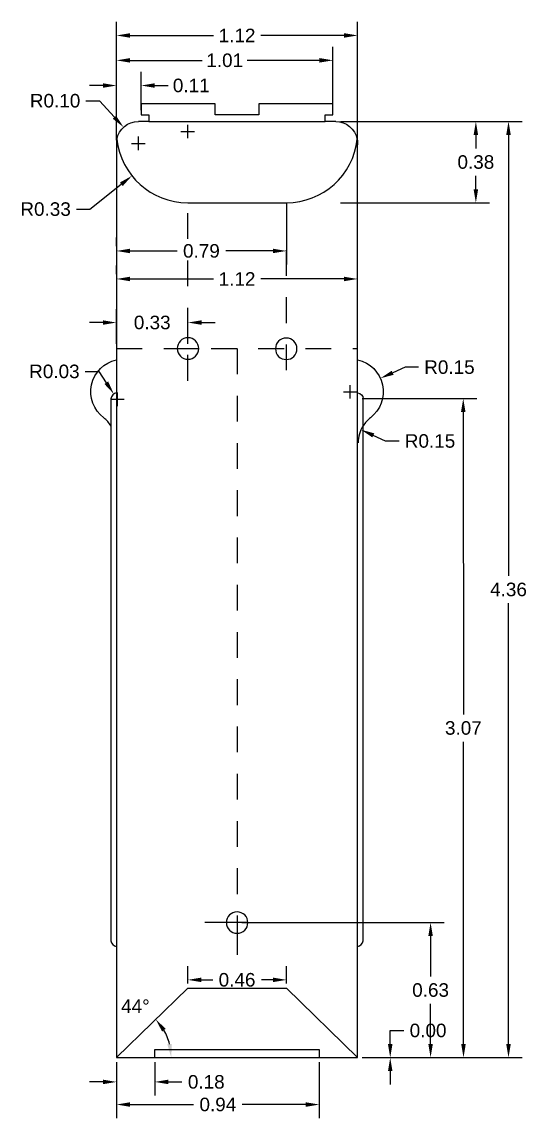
# Model space of a CAD drawing. Header units: inches. Extents: x 6.1 to 73.5, y 2.5 to 22.
# Drawn here: x 64.67 to 67.01, y 14.6 to 19.7 of the extents above; entities that cross this region are included whole.
import ezdxf

# ---------------------------------------------------------------- set-up
doc = ezdxf.new("R2010")
doc.units = ezdxf.units.IN
doc.header["$MEASUREMENT"] = 0
doc.linetypes.add('ACAD_ISO02W100', pattern=[15, 12, -3])
doc.layers.add('Dimensiuni', color=4, linetype='Continuous', transparency=0.6)
doc.layers.add('ExteriorComponenta', color=1, linetype='Continuous', lineweight=25)
doc.layers.add('LiniiAjutatoare', color=8, linetype='ACAD_ISO02W100')
doc.styles.get("Standard").update_dxf_attribs({"font": 'arial.ttf'})
doc.dimstyles.get("Standard").update_dxf_attribs({"dimscale": 0.35, "dimtxt": 0.18, "dimasz": 0.18, "dimexe": 0.18, "dimexo": 0.0625, "dimgap": 0.09, "dimtad": 0, "dimtih": 1, "dimtoh": 1, "dimzin": 0, "dimdsep": 46, "dimtxsty": 'Standard', "dimcen": 0.09, "dimadec": 0, "dimazin": 0, "dimtfac": 1, "dimtofl": 0, "dimtmove": 0, "dimatfit": 3, "dimfxl": 1, "dimtolj": 1, "dimtzin": 0, "dimarcsym": 0})

# ---------------------------------------------------------------- blocks, each defined once
blk = doc.blocks.new('*D249')
at = {"layer": 'Dimensiuni', "color": 0, "lineweight": -2, "ltscale": 0.01, "transparency": 16777216}
for p, q in [((65.4082, 19.1943), (65.4712, 19.1943)), ((65.4397, 19.1628), (65.4397, 19.2258)), ((64.9848, 18.8329), (65.1307, 18.9488)), ((64.9218, 18.8329), (64.9848, 18.8329))]:
    blk.add_line(p, q, dxfattribs=at)
at = {"layer": 'Dimensiuni', "color": 0, "ltscale": 0.01, "transparency": 16777216}
blk.add_solid([(65.1242, 18.9571), (65.1373, 18.9406), (65.1801, 18.988)], dxfattribs=at)
at = {"layer": 'Dimensiuni', "color": 0, "ltscale": 0.01, "transparency": 16777216, "insert": (64.7783, 18.8329), "char_height": 0.063, "attachment_point": 5}
blk.add_mtext('\\A1;R0.33', dxfattribs=at)
blk = doc.blocks.new('*D250')
at = {"layer": 'Dimensiuni', "color": 0, "lineweight": -2, "ltscale": 0.01, "transparency": 16777216}
for p, q in [((64.9657, 19.3374), (65.0287, 19.3374)), ((65.0287, 19.3374), (65.0987, 19.261)), ((65.1786, 19.1393), (65.2416, 19.1393)), ((65.2101, 19.1078), (65.2101, 19.1708))]:
    blk.add_line(p, q, dxfattribs=at)
at = {"layer": 'Dimensiuni', "color": 0, "ltscale": 0.01, "transparency": 16777216}
blk.add_solid([(65.1064, 19.2681), (65.091, 19.2539), (65.1412, 19.2145)], dxfattribs=at)
at = {"layer": 'Dimensiuni', "color": 0, "ltscale": 0.01, "transparency": 16777216, "insert": (64.8224, 19.3374), "char_height": 0.063, "attachment_point": 5}
blk.add_mtext('\\A1;R0.10', dxfattribs=at)
blk = doc.blocks.new('*D251')
at = {"layer": 'Dimensiuni', "color": 0, "lineweight": -2, "ltscale": 0.01, "transparency": 16777216}
for p, q in [((65.1081, 19.1546), (65.1081, 19.7046)), ((66.2306, 19.1546), (66.2306, 19.7046)), ((65.1711, 19.6416), (65.5593, 19.6416)), ((66.1676, 19.6416), (65.7794, 19.6416))]:
    blk.add_line(p, q, dxfattribs=at)
at = {"layer": 'Dimensiuni', "color": 0, "ltscale": 0.01, "transparency": 16777216}
for points in [[(65.1711, 19.6521), (65.1711, 19.6311), (65.1081, 19.6416)], [(66.1676, 19.6521), (66.1676, 19.6311), (66.2306, 19.6416)]]:
    blk.add_solid(points, dxfattribs=at)
at = {"layer": 'Dimensiuni', "color": 0, "ltscale": 0.01, "transparency": 16777216, "insert": (65.6693, 19.6416), "char_height": 0.063, "attachment_point": 5}
blk.add_mtext('\\A1;1.12', dxfattribs=at)
blk = doc.blocks.new('*D252')
at = {"layer": 'Dimensiuni', "color": 0, "lineweight": -2, "ltscale": 0.01, "transparency": 16777216}
for p, q in [((65.1081, 19.1612), (65.1081, 19.4716)), ((65.2229, 19.2938), (65.2229, 19.4716)), ((65.0451, 19.4086), (64.9821, 19.4086)), ((65.2859, 19.4086), (65.3489, 19.4086))]:
    blk.add_line(p, q, dxfattribs=at)
at = {"layer": 'Dimensiuni', "color": 0, "ltscale": 0.01, "transparency": 16777216}
for points in [[(65.0451, 19.4191), (65.0451, 19.3981), (65.1081, 19.4086)], [(65.2859, 19.4191), (65.2859, 19.3981), (65.2229, 19.4086)]]:
    blk.add_solid(points, dxfattribs=at)
at = {"layer": 'Dimensiuni', "color": 0, "ltscale": 0.01, "transparency": 16777216, "insert": (65.4561, 19.4086), "char_height": 0.063, "attachment_point": 5}
blk.add_mtext('\\A1;0.11', dxfattribs=at)
blk = doc.blocks.new('*D253')
at = {"layer": 'Dimensiuni', "color": 0, "lineweight": -2, "ltscale": 0.01, "transparency": 16777216}
for p, q in [((65.1081, 19.1612), (65.1081, 19.5887)), ((66.1158, 19.3193), (66.1158, 19.5887)), ((65.1711, 19.5257), (65.5077, 19.5257)), ((66.0528, 19.5257), (65.7162, 19.5257))]:
    blk.add_line(p, q, dxfattribs=at)
at = {"layer": 'Dimensiuni', "color": 0, "ltscale": 0.01, "transparency": 16777216}
for points in [[(65.1711, 19.5362), (65.1711, 19.5152), (65.1081, 19.5257)], [(66.0528, 19.5362), (66.0528, 19.5152), (66.1158, 19.5257)]]:
    blk.add_solid(points, dxfattribs=at)
at = {"layer": 'Dimensiuni', "color": 0, "ltscale": 0.01, "transparency": 16777216, "insert": (65.6119, 19.5257), "char_height": 0.063, "attachment_point": 5}
blk.add_mtext('\\A1;1.01', dxfattribs=at)
blk = doc.blocks.new('*D254')
at = {"layer": 'Dimensiuni', "color": 0, "lineweight": -2, "ltscale": 0.01, "transparency": 16777216}
for p, q in [((65.8989, 18.8408), (65.8989, 18.5753)), ((65.1081, 18.6602), (65.1081, 18.7013)), ((65.1711, 18.6383), (65.3901, 18.6383)), ((65.8359, 18.6383), (65.6169, 18.6383))]:
    blk.add_line(p, q, dxfattribs=at)
at = {"layer": 'Dimensiuni', "color": 0, "ltscale": 0.01, "transparency": 16777216}
for points in [[(65.1711, 18.6488), (65.1711, 18.6278), (65.1081, 18.6383)], [(65.8359, 18.6488), (65.8359, 18.6278), (65.8989, 18.6383)]]:
    blk.add_solid(points, dxfattribs=at)
at = {"layer": 'Dimensiuni', "color": 0, "ltscale": 0.01, "transparency": 16777216, "insert": (65.5035, 18.6383), "char_height": 0.063, "attachment_point": 5}
blk.add_mtext('\\A1;0.79', dxfattribs=at)
blk = doc.blocks.new('*D255')
at = {"layer": 'Dimensiuni', "color": 0, "lineweight": -2, "ltscale": 0.01, "transparency": 16777216}
for p, q in [((65.1081, 18.2059), (65.1081, 18.368)), ((65.4409, 18.2059), (65.4409, 18.368)), ((65.0451, 18.305), (64.9821, 18.305)), ((65.5039, 18.305), (65.5669, 18.305))]:
    blk.add_line(p, q, dxfattribs=at)
at = {"layer": 'Dimensiuni', "color": 0, "ltscale": 0.01, "transparency": 16777216}
for points in [[(65.0451, 18.3155), (65.0451, 18.2945), (65.1081, 18.305)], [(65.5039, 18.3155), (65.5039, 18.2945), (65.4409, 18.305)]]:
    blk.add_solid(points, dxfattribs=at)
at = {"layer": 'Dimensiuni', "color": 0, "ltscale": 0.01, "transparency": 16777216, "insert": (65.2745, 18.305), "char_height": 0.063, "attachment_point": 5}
blk.add_mtext('\\A1;0.33', dxfattribs=at)
blk = doc.blocks.new('*D256')
at = {"layer": 'Dimensiuni', "color": 0, "lineweight": -2, "ltscale": 0.01, "transparency": 16777216}
for p, q in [((65.1081, 18.5297), (65.1081, 18.5709)), ((66.2306, 18.5297), (66.2306, 18.5709)), ((65.1711, 18.5079), (65.5593, 18.5079)), ((66.1676, 18.5079), (65.7794, 18.5079))]:
    blk.add_line(p, q, dxfattribs=at)
at = {"layer": 'Dimensiuni', "color": 0, "ltscale": 0.01, "transparency": 16777216}
for points in [[(65.1711, 18.5184), (65.1711, 18.4974), (65.1081, 18.5079)], [(66.1676, 18.5184), (66.1676, 18.4974), (66.2306, 18.5079)]]:
    blk.add_solid(points, dxfattribs=at)
at = {"layer": 'Dimensiuni', "color": 0, "ltscale": 0.01, "transparency": 16777216, "insert": (65.6693, 18.5079), "char_height": 0.063, "attachment_point": 5}
blk.add_mtext('\\A1;1.12', dxfattribs=at)
blk = doc.blocks.new('*D257')
at = {"layer": 'Dimensiuni', "color": 0, "lineweight": -2, "ltscale": 0.01, "transparency": 16777216}
for p, q in [((66.4511, 18.0971), (66.3936, 18.0713)), ((66.5141, 18.0971), (66.4511, 18.0971)), ((66.165, 17.9827), (66.228, 17.9827)), ((66.1965, 17.9512), (66.1965, 18.0142))]:
    blk.add_line(p, q, dxfattribs=at)
at = {"layer": 'Dimensiuni', "color": 0, "ltscale": 0.01, "transparency": 16777216}
blk.add_solid([(66.3893, 18.0809), (66.3979, 18.0617), (66.3361, 18.0455)], dxfattribs=at)
at = {"layer": 'Dimensiuni', "color": 0, "ltscale": 0.01, "transparency": 16777216, "insert": (66.6578, 18.0971), "char_height": 0.063, "attachment_point": 5}
blk.add_mtext('\\A1;R0.15', dxfattribs=at)
blk = doc.blocks.new('*D258')
at = {"layer": 'Dimensiuni', "color": 0, "lineweight": -2, "ltscale": 0.01, "transparency": 16777216}
for p, q in [((66.3607, 17.7534), (66.3035, 17.7798)), ((66.4237, 17.7534), (66.3607, 17.7534))]:
    blk.add_line(p, q, dxfattribs=at)
blk.add_arc((66.3825, 17.7434), 0.15, 147.4449, 179.3478, dxfattribs=at)
at = {"layer": 'Dimensiuni', "color": 0, "ltscale": 0.01, "transparency": 16777216}
blk.add_solid([(66.3079, 17.7893), (66.2991, 17.7702), (66.2462, 17.8061)], dxfattribs=at)
at = {"layer": 'Dimensiuni', "color": 0, "ltscale": 0.01, "transparency": 16777216, "insert": (66.5674, 17.7534), "char_height": 0.063, "attachment_point": 5}
blk.add_mtext('\\A1;R0.15', dxfattribs=at)
blk = doc.blocks.new('*D259')
at = {"layer": 'Dimensiuni', "color": 0, "lineweight": -2, "ltscale": 0.01, "transparency": 16777216}
for p, q in [((64.9627, 18.0772), (65.0257, 18.0772)), ((65.0257, 18.0772), (65.0608, 18.0248)), ((65.1125, 17.9161), (65.1125, 17.9791)), ((65.081, 17.9476), (65.144, 17.9476))]:
    blk.add_line(p, q, dxfattribs=at)
at = {"layer": 'Dimensiuni', "color": 0, "ltscale": 0.01, "transparency": 16777216}
blk.add_solid([(65.0695, 18.0307), (65.052, 18.019), (65.0958, 17.9725)], dxfattribs=at)
at = {"layer": 'Dimensiuni', "color": 0, "ltscale": 0.01, "transparency": 16777216, "insert": (64.8192, 18.0772), "char_height": 0.063, "attachment_point": 5}
blk.add_mtext('\\A1;R0.03', dxfattribs=at)
blk = doc.blocks.new('*D260')
at = {"layer": 'Dimensiuni', "color": 0, "lineweight": -2, "ltscale": 0.01, "transparency": 16777216}
for p, q in [((66.2524, 19.2413), (66.9957, 19.2413)), ((66.9327, 19.1783), (66.9327, 17.1258)), ((66.9327, 14.9459), (66.9327, 16.9984)), ((66.2524, 14.8829), (66.9957, 14.8829))]:
    blk.add_line(p, q, dxfattribs=at)
at = {"layer": 'Dimensiuni', "color": 0, "ltscale": 0.01, "transparency": 16777216}
for points in [[(66.9222, 19.1783), (66.9432, 19.1783), (66.9327, 19.2413)], [(66.9222, 14.9459), (66.9432, 14.9459), (66.9327, 14.8829)]]:
    blk.add_solid(points, dxfattribs=at)
at = {"layer": 'Dimensiuni', "color": 0, "ltscale": 0.01, "transparency": 16777216, "insert": (66.9327, 17.0621), "char_height": 0.063, "attachment_point": 5}
blk.add_mtext('\\A1;4.36', dxfattribs=at)
blk = doc.blocks.new('*D261')
at = {"layer": 'Dimensiuni', "color": 0, "lineweight": -2, "ltscale": 0.01, "transparency": 16777216}
for p, q in [((66.1504, 19.2413), (66.8438, 19.2413)), ((66.7808, 19.1783), (66.7808, 19.1157)), ((66.7808, 18.9257), (66.7808, 18.9883)), ((66.1504, 18.8627), (66.8438, 18.8627))]:
    blk.add_line(p, q, dxfattribs=at)
at = {"layer": 'Dimensiuni', "color": 0, "ltscale": 0.01, "transparency": 16777216}
for points in [[(66.7703, 19.1783), (66.7913, 19.1783), (66.7808, 19.2413)], [(66.7703, 18.9257), (66.7913, 18.9257), (66.7808, 18.8627)]]:
    blk.add_solid(points, dxfattribs=at)
at = {"layer": 'Dimensiuni', "color": 0, "ltscale": 0.01, "transparency": 16777216, "insert": (66.7808, 19.052), "char_height": 0.063, "attachment_point": 5}
blk.add_mtext('\\A1;0.38', dxfattribs=at)
blk = doc.blocks.new('*D262')
at = {"layer": 'Dimensiuni', "color": 0, "lineweight": -2, "ltscale": 0.01, "transparency": 16777216}
for p, q in [((65.6916, 15.5114), (66.6331, 15.5114)), ((66.5701, 15.4484), (66.5701, 15.2608)), ((66.5701, 14.9459), (66.5701, 15.1335)), ((66.2524, 14.8829), (66.6331, 14.8829))]:
    blk.add_line(p, q, dxfattribs=at)
at = {"layer": 'Dimensiuni', "color": 0, "ltscale": 0.01, "transparency": 16777216}
for points in [[(66.5596, 15.4484), (66.5806, 15.4484), (66.5701, 15.5114)], [(66.5596, 14.9459), (66.5806, 14.9459), (66.5701, 14.8829)]]:
    blk.add_solid(points, dxfattribs=at)
at = {"layer": 'Dimensiuni', "color": 0, "ltscale": 0.01, "transparency": 16777216, "insert": (66.5701, 15.1971), "char_height": 0.063, "attachment_point": 5}
blk.add_mtext('\\A1;0.63', dxfattribs=at)
blk = doc.blocks.new('*D263')
at = {"layer": 'Dimensiuni', "color": 0, "lineweight": -2, "ltscale": 0.01, "transparency": 16777216}
for p, q in [((65.1081, 14.861), (65.1081, 14.7066)), ((65.2867, 14.861), (65.2867, 14.7066)), ((65.0451, 14.7696), (64.9821, 14.7696)), ((65.3497, 14.7696), (65.4127, 14.7696))]:
    blk.add_line(p, q, dxfattribs=at)
at = {"layer": 'Dimensiuni', "color": 0, "ltscale": 0.01, "transparency": 16777216}
for points in [[(65.0451, 14.7801), (65.0451, 14.7591), (65.1081, 14.7696)], [(65.3497, 14.7801), (65.3497, 14.7591), (65.2867, 14.7696)]]:
    blk.add_solid(points, dxfattribs=at)
at = {"layer": 'Dimensiuni', "color": 0, "ltscale": 0.01, "transparency": 16777216, "insert": (65.5261, 14.7696), "char_height": 0.063, "attachment_point": 5}
blk.add_mtext('\\A1;0.18', dxfattribs=at)
blk = doc.blocks.new('*D264')
at = {"layer": 'Dimensiuni', "color": 0, "lineweight": -2, "ltscale": 0.01, "transparency": 16777216}
for p, q in [((65.1081, 14.861), (65.1081, 14.6013)), ((66.052, 14.861), (66.052, 14.6013)), ((65.1711, 14.6643), (65.4669, 14.6643)), ((65.989, 14.6643), (65.6932, 14.6643))]:
    blk.add_line(p, q, dxfattribs=at)
at = {"layer": 'Dimensiuni', "color": 0, "ltscale": 0.01, "transparency": 16777216}
for points in [[(65.1711, 14.6748), (65.1711, 14.6538), (65.1081, 14.6643)], [(65.989, 14.6748), (65.989, 14.6538), (66.052, 14.6643)]]:
    blk.add_solid(points, dxfattribs=at)
at = {"layer": 'Dimensiuni', "color": 0, "ltscale": 0.01, "transparency": 16777216, "insert": (65.58, 14.6643), "char_height": 0.063, "attachment_point": 5}
blk.add_mtext('\\A1;0.94', dxfattribs=at)
blk = doc.blocks.new('*D265')
at = {"layer": 'Dimensiuni', "color": 0, "lineweight": -2, "ltscale": 0.01, "transparency": 16777216}
blk.add_line((65.3086, 14.8829), (65.4262, 14.8829), dxfattribs=at)
blk.add_arc((65.1081, 14.8829), 0.2551, 14.1872, 30.0473, dxfattribs=at)
at = {"layer": 'Dimensiuni', "color": 0, "ltscale": 0.01, "transparency": 16777216}
for points in [[(65.3205, 15.0043), (65.3373, 15.017), (65.2909, 15.0608)], [(65.3658, 14.9467), (65.345, 14.9441), (65.3632, 14.8829)]]:
    blk.add_solid(points, dxfattribs=at)
at = {"layer": 'Dimensiuni', "color": 0, "ltscale": 0.01, "transparency": 16777216, "insert": (65.1964, 15.1222), "char_height": 0.063, "attachment_point": 5}
blk.add_mtext('\\A1;44°', dxfattribs=at)
blk = doc.blocks.new('*D266')
at = {"layer": 'Dimensiuni', "color": 0, "lineweight": -2, "ltscale": 0.01, "transparency": 16777216}
for p, q in [((65.4397, 15.2277), (65.4397, 15.3078)), ((65.8989, 15.2277), (65.8989, 15.3078)), ((65.5027, 15.2448), (65.556, 15.2448)), ((65.8359, 15.2448), (65.7826, 15.2448))]:
    blk.add_line(p, q, dxfattribs=at)
at = {"layer": 'Dimensiuni', "color": 0, "ltscale": 0.01, "transparency": 16777216}
for points in [[(65.5027, 15.2553), (65.5027, 15.2343), (65.4397, 15.2448)], [(65.8359, 15.2553), (65.8359, 15.2343), (65.8989, 15.2448)]]:
    blk.add_solid(points, dxfattribs=at)
at = {"layer": 'Dimensiuni', "color": 0, "ltscale": 0.01, "transparency": 16777216, "insert": (65.6693, 15.2448), "char_height": 0.063, "attachment_point": 5}
blk.add_mtext('\\A1;0.46', dxfattribs=at)
blk = doc.blocks.new('*D267')
at = {"layer": 'Dimensiuni', "color": 0, "lineweight": -2, "ltscale": 0.01, "transparency": 16777216}
for p, q in [((66.3822, 14.9459), (66.3822, 15.0089)), ((66.3822, 15.0089), (66.4452, 15.0089)), ((66.2524, 14.8829), (66.4452, 14.8829)), ((66.2524, 14.8829), (66.4452, 14.8829)), ((66.3822, 14.8199), (66.3822, 14.7569))]:
    blk.add_line(p, q, dxfattribs=at)
at = {"layer": 'Dimensiuni', "color": 0, "ltscale": 0.01, "transparency": 16777216}
for points in [[(66.3717, 14.9459), (66.3927, 14.9459), (66.3822, 14.8829)], [(66.3717, 14.8199), (66.3927, 14.8199), (66.3822, 14.8829)]]:
    blk.add_solid(points, dxfattribs=at)
at = {"layer": 'Dimensiuni', "color": 0, "ltscale": 0.01, "transparency": 16777216, "insert": (66.5584, 15.0089), "char_height": 0.063, "attachment_point": 5}
blk.add_mtext('\\A1;0.00', dxfattribs=at)
blk = doc.blocks.new('*D268')
at = {"layer": 'Dimensiuni', "color": 0, "lineweight": -2, "ltscale": 0.01, "transparency": 16777216}
for p, q in [((66.2513, 17.9511), (66.7852, 17.9513)), ((66.7222, 17.8883), (66.7227, 16.4809)), ((66.7232, 14.9461), (66.7227, 16.3535)), ((66.2524, 14.8829), (66.7863, 14.8831))]:
    blk.add_line(p, q, dxfattribs=at)
at = {"layer": 'Dimensiuni', "color": 0, "ltscale": 0.01, "transparency": 16777216}
for points in [[(66.7327, 17.8883), (66.7117, 17.8883), (66.7222, 17.9513)], [(66.7337, 14.9461), (66.7127, 14.9461), (66.7233, 14.8831)]]:
    blk.add_solid(points, dxfattribs=at)
at = {"layer": 'Dimensiuni', "color": 0, "ltscale": 0.01, "transparency": 16777216, "insert": (66.7227, 16.4172), "char_height": 0.063, "attachment_point": 5}
blk.add_mtext('\\A1;3.07', dxfattribs=at)
blk = doc.blocks.new('schita_crosa')
at = {"layer": 'ExteriorComponenta', "extrusion": (-4.57176e-16, 0, -1)}
for p, q in [((65.5673, 19.323), (65.2229, 19.323)), ((65.2229, 19.323), (65.2229, 19.2719)), ((65.5673, 19.2719), (65.5673, 19.323)), ((65.7714, 19.323), (65.7714, 19.2719)), ((66.1158, 19.323), (65.7714, 19.323)), ((66.1158, 19.2719), (66.1158, 19.323)), ((65.2586, 19.2413), (65.2101, 19.2413)), ((65.2229, 19.2719), (65.2586, 19.2719)), ((65.2586, 19.2719), (65.2586, 19.2418)), ((65.2586, 19.2719), (65.2586, 19.2413)), ((65.7714, 19.2719), (65.5673, 19.2719)), ((66.08, 19.2719), (66.1158, 19.2719)), ((66.08, 19.2413), (66.08, 19.2719)), ((66.1285, 19.2413), (66.08, 19.2413)), ((65.1081, 19.1393), (65.1081, 18.1315)), ((66.2306, 14.8829), (66.2306, 19.1327)), ((65.4397, 18.8627), (65.8989, 18.8627)), ((65.1081, 18.1315), (65.1081, 17.8227)), ((65.0826, 17.9498), (65.0826, 15.426)), ((66.2561, 15.4261), (66.2561, 17.95)), ((65.1081, 17.8227), (65.1081, 14.8829)), ((65.1081, 14.8829), (65.4397, 15.2058)), ((65.4397, 15.2058), (65.8989, 15.2058)), ((65.8989, 15.2058), (66.2306, 14.8829)), ((65.2867, 14.8829), (65.2867, 14.9211)), ((65.2867, 14.9211), (66.052, 14.9211)), ((66.052, 14.9211), (66.052, 14.8829)), ((65.1081, 14.8829), (65.2867, 14.8829)), ((65.2867, 14.8829), (66.052, 14.8829)), ((66.052, 14.8829), (66.2306, 14.8829))]:
    blk.add_line(p, q, dxfattribs=at)
at = {"layer": 'ExteriorComponenta', "ltscale": 0.01}
blk.add_line((65.2586, 19.2413), (66.08, 19.2413), dxfattribs=at)
at = {"layer": 'ExteriorComponenta'}
for points in [[(65.11, 19.1589, -0.358714), (65.2101, 19.2413, -2.77183)], [(66.1285, 19.2413, -0.358709), (66.2287, 19.1589, -1.162596)], [(65.11, 19.1589, 0.049924), (65.1081, 19.1393, 1.273769)], [(65.11, 19.1589, 0.383206), (65.4397, 18.8627, -0.024549)], [(65.11, 19.1589, 0.000013), (65.11, 19.1589)], [(65.8989, 18.8627, 0.383206), (66.2287, 19.1589, -3.91015)], [(66.2287, 19.1589, -0.05149), (66.2306, 19.1327, -1.095923)], [(65.1081, 17.9772, 0.350912), (65.0826, 17.9498, -0.929222)], [(66.2306, 17.9777, -0.414123), (66.2561, 17.95, 2.931212)], [(65.0826, 17.8233, 0.085942), (65.0486, 17.8616, 0)], [(66.2901, 17.8616, 0.084903), (66.2561, 17.8241, 3.691755)], [(65.0826, 15.426, 0.333456), (65.1081, 15.4006, 1.15061)], [(66.2306, 15.4005, 0.334953), (66.2561, 15.4261, 1.005257)]]:
    blk.add_lwpolyline(points, format="xyb", dxfattribs=at)
at = {"layer": 'ExteriorComponenta', "extrusion": (-4.57176e-16, 0, -1)}
for centre, major_axis, start_param, end_param in [((65.4409, 18.1841), (0, 0.05), 3.141593, 9.424778), ((65.8981, 18.1828), (0, 0.05), 3.141593, 9.424778), ((65.1421, 17.9827), (0, 0.1531), -2.484129, -0.224093), ((66.1965, 17.9827), (0, 0.1531), 0.224093, 2.484129), ((65.6697, 15.5114), (0, 0.05), 3.141593, 9.424778)]:
    blk.add_ellipse(centre, major_axis=major_axis, ratio=1, start_param=start_param, end_param=end_param, dxfattribs=at)
at = {"layer": 'LiniiAjutatoare', "ltscale": 0.01}
for p, q in [((65.4409, 18.0341), (65.4397, 18.8627)), ((65.8989, 18.8627), (65.8981, 18.0328)), ((65.1081, 18.1841), (66.2306, 18.1841)), ((65.3909, 18.1841), (65.4909, 18.1841)), ((65.6693, 18.1841), (65.6697, 15.4614)), ((65.6197, 15.5114), (65.5197, 15.5114)), ((65.7197, 15.5114), (65.6197, 15.5114)), ((65.7197, 15.5114), (65.8197, 15.5114)), ((65.6697, 15.4614), (65.6697, 15.3614))]:
    blk.add_line(p, q, dxfattribs=at)
at = {"layer": 'Dimensiuni', "ltscale": 0.01}
for base, p1, p2, picture, middle in [((65.1081, 19.6416), (66.2306, 19.1327), (65.1081, 19.1327), '*D251', (65.6693, 19.6416)), ((66.1158, 19.5257), (65.1081, 19.1393), (66.1158, 19.2974), '*D253', (65.6119, 19.5257)), ((65.2229, 19.4086), (65.1081, 19.1393), (65.2229, 19.2719), '*D252', (65.4561, 19.4086)), ((65.8989, 18.6383), (65.1081, 18.6383), (65.8989, 18.8627), '*D254', (65.5035, 18.6383)), ((66.2306, 18.5079), (65.1081, 18.5079), (66.2306, 18.5079), '*D256', (65.6693, 18.5079)), ((65.8989, 15.2448), (65.4397, 15.2058), (65.8989, 15.2058), '*D266', (65.6693, 15.2448)), ((65.2867, 14.7696), (65.1081, 14.8829), (65.2867, 14.8829), '*D263', (65.5261, 14.7696)), ((66.052, 14.6643), (65.1081, 14.8829), (66.052, 14.8829), '*D264', (65.58, 14.6643))]:
    dim = blk.add_linear_dim(base=base, p1=p1, p2=p2, dimstyle='Standard', dxfattribs=at)
    dim.commit()
    dim.dimension.update_dxf_attribs({"geometry": picture, "text_midpoint": middle})
for center, mpoint, picture, middle in [((65.2101, 19.1393), (65.1412, 19.2145), '*D250', (64.8224, 19.3374)), ((65.4397, 19.1943), (65.1801, 18.988), '*D249', (64.7783, 18.8329)), ((66.3825, 17.7434), (66.2462, 17.8061), '*D258', (66.5674, 17.7534))]:
    dim = blk.add_radius_dim(center=center, mpoint=mpoint, dimstyle='Standard', dxfattribs=at)
    dim.commit()
    dim.dimension.update_dxf_attribs({"geometry": picture, "text_midpoint": middle, "dimtype": 132})
for base, p1, p2, picture, middle in [((66.7808, 18.8627), (66.1285, 19.2413), (66.1285, 18.8627), '*D261', (66.7808, 19.052)), ((66.3821941241, 14.8829054742), (66.2305546677, 14.8829054742), (66.2305546677, 14.8829054742), '*D267', (66.5584093355, 15.0089054742))]:
    dim = blk.add_linear_dim(base=base, p1=p1, p2=p2, angle=90, dimstyle='Standard', dxfattribs=at)
    dim.commit()
    dim.dimension.update_dxf_attribs({"geometry": picture, "text_midpoint": middle})
for base, p2, picture, middle in [((66.9327, 19.2413), (66.2306, 19.2413), '*D260', (66.9327, 17.0621)), ((66.5701, 15.5114), (65.6697, 15.5114), '*D262', (66.5701, 15.1971))]:
    dim = blk.add_linear_dim(base=base, p1=(66.2306, 14.8829), p2=p2, angle=90, dimstyle='Standard', dxfattribs=at)
    dim.commit()
    dim.dimension.update_dxf_attribs({"geometry": picture, "text_midpoint": middle, "dimtype": 128})
dim = blk.add_linear_dim(base=(65.4409, 18.305), p1=(65.1081, 18.1841), p2=(65.4409, 18.1841), dimstyle='Standard', dxfattribs=at)
dim.commit()
dim.dimension.update_dxf_attribs({"geometry": '*D255', "text_midpoint": (65.2745, 18.305), "dimtype": 128})
for center, mpoint, picture, middle in [((65.1125, 17.9476), (65.0958, 17.9725), '*D259', (64.8192, 18.0772)), ((66.1965, 17.9827), (66.3361, 18.0455), '*D257', (66.6578, 18.0971))]:
    dim = blk.add_radius_dim(center=center, mpoint=mpoint, dimstyle='Standard', dxfattribs=at)
    dim.commit()
    dim.dimension.update_dxf_attribs({"geometry": picture, "text_midpoint": middle})
dim = blk.add_aligned_dim(p1=(66.2306, 14.8829), p2=(66.2294, 17.9511), distance=-0.4927, dimstyle='Standard', dxfattribs=at)
dim.commit()
dim.dimension.update_dxf_attribs({"geometry": '*D268', "text_midpoint": (66.7227, 16.4172)})
dim = blk.add_angular_dim_2l(base=(65.3548, 14.9478), line1=((65.1081, 14.8829), (65.2867, 14.8829)), line2=((65.1081, 14.8829), (65.4397, 15.2058)), dimstyle='Standard', dxfattribs=at)
dim.commit()
dim.dimension.update_dxf_attribs({"geometry": '*D265', "text_midpoint": (65.1964, 15.1222), "dimtype": 130})

msp = doc.modelspace()

# ---------------------------------------------------------------- block references
at = {"layer": 'Dimensiuni'}
msp.add_blockref('schita_crosa', (0, 0), dxfattribs=at)

doc.saveas('drawing.dxf')
